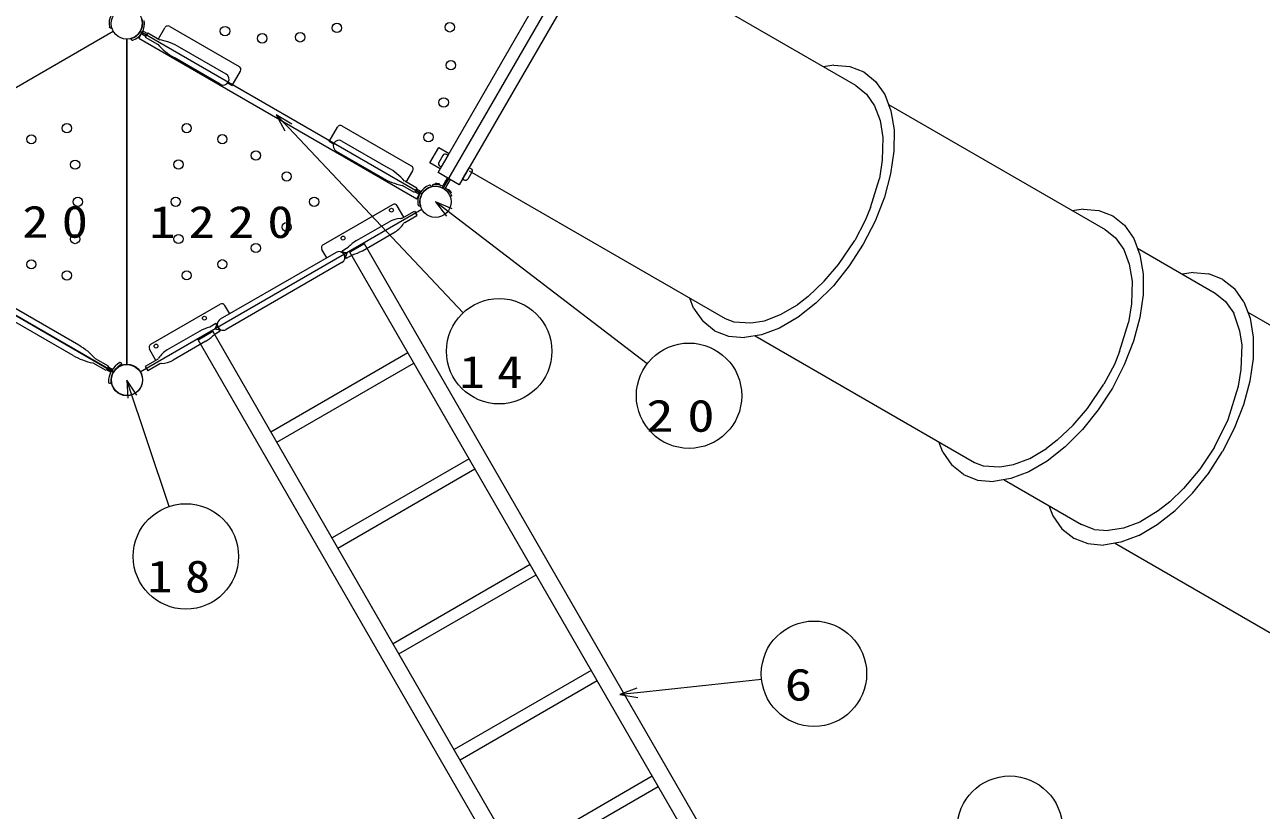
# Model space of a CAD drawing. Units: millimetres on the paper. Extents: x 0 to 420, y -594 to 297.
# Drawn here: x 130.2 to 188.9, y 138.2 to 175.4 of the extents above; entities that cross this region are included whole.
import ezdxf
from ezdxf.enums import TextEntityAlignment as Align

# ---------------------------------------------------------------- set-up
doc = ezdxf.new("R2010")
doc.units = ezdxf.units.MM
for name, color, linetype, lineweight in [('2D', 7, 'Continuous', 13), ('AM_5', 7, 'Continuous', 13), ('TEXT', 7, 'Continuous', 13)]:
    doc.layers.add(name, color=color, linetype=linetype, lineweight=lineweight)
doc.styles.add('ＭＳ ゴシック', font='')
doc.styles.get('ＭＳ ゴシック').set_extended_font_data('MS Gothic')

msp = doc.modelspace()

# ---------------------------------------------------------------- linework, layer by layer
at = {"layer": '2D'}
for p, q in [((149.855, 168.404), (157.058, 180.88)), ((150.102, 167.662), (157.82, 181.029)), ((158.066, 180.299), (150.863, 167.822)), ((169.687, 172.532), (157.676, 179.467)), ((121.074, 167.39), (134.441, 175.108)), ((134.365, 175.28), (134.349, 175.277)), ((135.771, 174.988), (135.653, 174.784)), ((135.724, 175.108), (149.091, 167.391)), ((135.724, 175.108), (149.091, 167.39)), ((135.789, 174.983), (135.983, 174.872)), ((135.811, 175.057), (136.02, 174.937)), ((135.827, 175.048), (136.02, 174.937)), ((135.827, 175.048), (136.02, 174.937)), ((135.864, 175.113), (136.058, 175.002)), ((136.079, 175.038), (135.962, 174.836)), ((136.079, 175.038), (136.656, 174.704)), ((136.584, 174.746), (136.892, 175.28)), ((137.12, 175.341), (140.411, 173.441)), ((135.082, 174.737), (135.082, 159.303)), ((135.082, 159.303), (135.082, 174.737)), ((135.275, 174.762), (135.28, 174.746)), ((135.653, 174.784), (148.846, 167.167)), ((135.962, 174.836), (136.539, 174.502)), ((139.797, 173.078), (137.603, 174.344)), ((139.518, 172.596), (137.325, 173.862)), ((140.08, 172.535), (140.472, 173.213)), ((168.647, 173.502), (168.146, 173.422)), ((168.647, 173.502), (169.396, 173.439)), ((169.396, 173.439), (170.06, 173.179)), ((170.06, 173.179), (170.618, 172.734)), ((139.87, 172.656), (140.08, 172.535)), ((140.105, 172.579), (144.71, 169.921)), ((170.618, 172.734), (171.055, 172.112)), ((169.687, 172.532), (170.185, 172.131)), ((170.185, 172.131), (170.574, 171.575)), ((171.055, 172.112), (171.346, 171.338)), ((170.574, 171.575), (170.838, 170.883)), ((171.229, 171.642), (181.511, 165.706)), ((170.838, 170.883), (170.969, 170.078)), ((171.346, 171.338), (171.498, 170.436)), ((144.684, 169.877), (145.076, 170.555)), ((148.594, 168.716), (145.304, 170.616)), ((171.498, 170.436), (171.492, 169.425)), ((144.895, 169.755), (144.684, 169.877)), ((145.296, 169.903), (147.49, 168.636)), ((170.969, 170.078), (170.942, 169.001)), ((145.018, 169.421), (147.211, 168.154)), ((149.462, 168.868), (149.885, 169.601)), ((149.885, 169.601), (150.381, 169.315)), ((150.083, 169.22), (149.892, 168.89)), ((150.013, 168.674), (150.33, 169.223)), ((150.117, 169.257), (150.083, 169.22)), ((150.159, 169.278), (150.117, 169.257)), ((150.21, 169.281), (150.159, 169.278)), ((150.257, 169.265), (150.21, 169.281)), ((150.33, 169.223), (150.257, 169.265)), ((171.492, 169.425), (171.336, 168.351)), ((148.347, 167.954), (148.655, 168.488)), ((149.958, 168.582), (149.462, 168.868)), ((149.892, 168.89), (149.877, 168.841)), ((149.877, 168.841), (149.88, 168.794)), ((149.88, 168.794), (149.902, 168.749)), ((149.902, 168.749), (149.94, 168.716)), ((149.94, 168.716), (150.013, 168.674)), ((151.021, 168.088), (151.338, 168.637)), ((151.338, 168.637), (151.411, 168.595)), ((151.34, 168.492), (163.486, 161.48)), ((151.411, 168.595), (151.449, 168.563)), ((151.449, 168.563), (151.472, 168.517)), ((151.474, 168.47), (151.459, 168.422)), ((151.472, 168.517), (151.474, 168.47)), ((170.942, 169.001), (170.801, 168.12)), ((148.852, 167.663), (148.275, 167.996)), ((149.724, 167.868), (149.721, 167.844)), ((149.734, 167.885), (149.724, 167.868)), ((149.753, 167.89), (149.734, 167.885)), ((149.776, 167.887), (149.753, 167.89)), ((149.803, 167.883), (149.776, 167.887)), ((149.833, 167.879), (149.803, 167.883)), ((149.863, 167.875), (149.833, 167.879)), ((150.863, 167.822), (149.855, 168.404)), ((149.888, 167.871), (149.863, 167.875)), ((149.913, 167.868), (149.888, 167.871)), ((149.929, 167.858), (149.913, 167.868)), ((149.934, 167.839), (149.929, 167.858)), ((150.296, 168.149), (150.08, 167.779)), ((150.153, 167.751), (150.361, 168.111)), ((150.153, 167.751), (150.361, 168.111)), ((150.427, 168.073), (150.214, 167.702)), ((151.094, 168.046), (151.021, 168.088)), ((151.142, 168.03), (151.094, 168.046)), ((151.192, 168.033), (151.142, 168.03)), ((151.234, 168.055), (151.192, 168.033)), ((151.269, 168.091), (151.234, 168.055)), ((151.459, 168.422), (151.269, 168.091)), ((170.38, 166.75), (170.801, 168.12)), ((171.336, 168.351), (171.041, 167.233)), ((148.736, 167.461), (148.158, 167.794)), ((148.852, 167.663), (148.736, 167.461)), ((148.95, 167.385), (148.756, 167.497)), ((148.987, 167.45), (148.794, 167.562)), ((148.987, 167.45), (148.794, 167.562)), ((149.003, 167.441), (148.794, 167.562)), ((149.025, 167.515), (148.831, 167.627)), ((148.846, 167.167), (148.963, 167.371)), ((149.54, 167.736), (149.534, 167.752)), ((149.588, 167.82), (149.586, 167.816)), ((149.586, 167.816), (149.596, 167.754)), ((149.596, 167.829), (149.588, 167.82)), ((149.603, 167.831), (149.596, 167.829)), ((149.596, 167.754), (149.629, 167.759)), ((149.609, 167.832), (149.603, 167.831)), ((149.641, 167.836), (149.609, 167.832)), ((149.629, 167.759), (149.671, 167.762)), ((149.683, 167.839), (149.641, 167.836)), ((149.671, 167.762), (149.718, 167.764)), ((149.72, 167.838), (149.683, 167.839)), ((149.718, 167.764), (149.764, 167.764)), ((149.721, 167.844), (149.72, 167.838)), ((149.779, 167.837), (149.72, 167.838)), ((149.764, 167.764), (149.813, 167.76)), ((149.833, 167.833), (149.779, 167.837)), ((149.813, 167.76), (149.865, 167.752)), ((149.885, 167.824), (149.833, 167.833)), ((149.865, 167.752), (149.915, 167.74)), ((149.94, 167.812), (149.885, 167.824)), ((149.915, 167.74), (149.966, 167.726)), ((149.931, 167.814), (149.934, 167.839)), ((149.99, 167.796), (149.94, 167.812)), ((149.966, 167.726), (150.018, 167.704)), ((150.044, 167.776), (149.99, 167.796)), ((150.018, 167.704), (150.037, 167.699)), ((150.037, 167.699), (150.056, 167.699)), ((150.056, 167.699), (150.081, 167.7)), ((150.081, 167.7), (150.094, 167.704)), ((150.094, 167.704), (150.102, 167.704)), ((150.102, 167.704), (150.128, 167.722)), ((150.128, 167.722), (150.132, 167.722)), ((150.132, 167.722), (150.153, 167.751)), ((150.139, 167.683), (150.14, 167.715)), ((150.142, 167.676), (150.139, 167.683)), ((150.14, 167.718), (150.153, 167.751)), ((150.14, 167.715), (150.14, 167.718)), ((150.146, 167.663), (150.142, 167.676)), ((150.157, 167.64), (150.146, 167.663)), ((150.166, 167.624), (150.157, 167.64)), ((150.18, 167.611), (150.166, 167.624)), ((150.225, 167.576), (150.18, 167.611)), ((150.263, 167.539), (150.225, 167.576)), ((150.23, 167.668), (150.274, 167.632)), ((150.299, 167.502), (150.263, 167.539)), ((150.274, 167.632), (150.313, 167.596)), ((150.332, 167.461), (150.299, 167.502)), ((150.313, 167.596), (150.351, 167.555)), ((150.319, 167.59), (150.339, 167.605)), ((150.36, 167.421), (150.332, 167.461)), ((150.339, 167.605), (150.358, 167.61)), ((150.351, 167.555), (150.384, 167.515)), ((150.358, 167.61), (150.375, 167.601)), ((150.382, 167.381), (150.36, 167.421)), ((150.375, 167.601), (150.39, 167.581)), ((150.404, 167.338), (150.382, 167.381)), ((150.384, 167.515), (150.415, 167.47)), ((150.39, 167.581), (150.406, 167.561)), ((150.423, 167.301), (150.404, 167.338)), ((150.406, 167.561), (150.424, 167.537)), ((150.415, 167.47), (150.446, 167.42)), ((150.434, 167.269), (150.423, 167.301)), ((150.424, 167.537), (150.443, 167.513)), ((150.493, 167.292), (150.434, 167.269)), ((150.443, 167.513), (150.46, 167.492)), ((150.45, 167.423), (150.446, 167.419)), ((150.446, 167.42), (150.465, 167.387)), ((150.47, 167.438), (150.45, 167.423)), ((150.46, 167.492), (150.474, 167.474)), ((150.465, 167.387), (150.483, 167.349)), ((150.479, 167.454), (150.47, 167.438)), ((150.474, 167.474), (150.479, 167.454)), ((150.483, 167.349), (150.496, 167.32)), ((150.496, 167.296), (150.493, 167.292)), ((150.496, 167.32), (150.498, 167.314)), ((150.5, 167.307), (150.496, 167.296)), ((150.498, 167.314), (150.5, 167.307)), ((147.695, 166.883), (144.404, 164.983)), ((148.231, 166.288), (147.922, 166.822)), ((149.016, 166.829), (148.999, 166.826)), ((149.732, 167.02), (150.259, 166.337)), ((150.53, 166.691), (149.732, 167.02)), ((159.782, 159.338), (149.732, 167.02)), ((170.38, 166.75), (170.133, 166.128)), ((171.041, 167.233), (170.599, 166.106)), ((134.441, 158.932), (121.074, 166.65)), ((134.449, 158.945), (121.082, 166.662)), ((149.091, 166.65), (135.724, 158.932)), ((148.157, 166.25), (148.734, 166.583)), ((148.277, 166.042), (148.854, 166.375)), ((148.734, 166.583), (148.854, 166.375)), ((148.736, 166.58), (148.853, 166.378)), ((170.133, 166.128), (169.638, 165.188)), ((170.599, 166.106), (170.04, 165.007)), ((180.47, 166.676), (179.969, 166.596)), ((180.47, 166.676), (181.22, 166.613)), ((181.22, 166.613), (181.884, 166.352)), ((181.884, 166.352), (182.441, 165.907)), ((145.985, 165.178), (147.537, 166.074)), ((146.263, 164.696), (147.815, 165.592)), ((181.511, 165.706), (182.008, 165.305)), ((182.441, 165.907), (182.878, 165.286)), ((146.365, 165.032), (145.667, 164.629)), ((166.66, 129.879), (146.365, 165.032)), ((168.855, 164.044), (169.638, 165.188)), ((170.04, 165.007), (169.368, 163.975)), ((182.008, 165.305), (182.398, 164.749)), ((182.878, 165.286), (183.17, 164.511)), ((132.812, 160.212), (125.218, 164.596)), ((145.018, 164.62), (139.518, 161.445)), ((144.57, 164.362), (144.343, 164.756)), ((145.496, 164.604), (145.203, 164.653)), ((145.298, 164.701), (145.587, 164.868)), ((145.506, 164.34), (145.298, 164.701)), ((145.521, 164.56), (145.418, 164.282)), ((145.506, 164.34), (145.795, 164.507)), ((165.963, 129.477), (145.667, 164.629)), ((182.398, 164.749), (182.661, 164.057)), ((183.056, 164.814), (186.738, 162.688)), ((183.17, 164.511), (183.321, 163.609)), ((132.533, 159.73), (124.939, 164.114)), ((145.296, 164.138), (139.797, 160.963)), ((168.18, 163.251), (168.855, 164.044)), ((169.368, 163.975), (168.617, 163.035)), ((182.661, 164.057), (182.793, 163.252)), ((167.418, 162.533), (168.18, 163.251)), ((182.793, 163.252), (182.766, 162.174)), ((183.321, 163.609), (183.316, 162.599)), ((185.69, 163.662), (185.189, 163.582)), ((185.69, 163.662), (186.447, 163.595)), ((187.111, 163.335), (186.447, 163.595)), ((187.111, 163.335), (187.669, 162.89)), ((168.617, 163.035), (167.793, 162.214)), ((183.316, 162.599), (183.16, 161.524)), ((186.738, 162.688), (187.236, 162.287)), ((188.098, 162.272), (187.669, 162.89)), ((136.22, 160.258), (139.511, 162.158)), ((139.966, 161.703), (139.738, 162.097)), ((161.987, 161.967), (161.803, 162.452)), ((166.114, 161.668), (166.91, 162.133)), ((167.418, 162.533), (166.91, 162.133)), ((167.793, 162.214), (166.94, 161.541)), ((182.766, 162.174), (182.624, 161.293)), ((187.236, 162.287), (187.618, 161.735)), ((188.098, 162.272), (188.397, 161.494)), ((161.987, 161.967), (162.416, 161.349)), ((163.486, 161.48), (163.9, 161.323)), ((165.35, 161.379), (166.114, 161.668)), ((166.94, 161.541), (166.068, 161.031)), ((183.16, 161.524), (182.865, 160.407)), ((187.908, 160.888), (187.618, 161.735)), ((188.284, 161.787), (199.015, 155.592)), ((188.397, 161.494), (188.541, 160.596)), ((138.551, 160.887), (136.999, 159.99)), ((138.465, 160.471), (139.162, 160.874)), ((139.308, 161.243), (139.019, 161.076)), ((159.457, 125.721), (139.162, 160.874)), ((139.516, 160.882), (139.228, 160.715)), ((139.293, 161.023), (139.397, 161.301)), ((139.516, 160.882), (139.308, 161.243)), ((139.319, 160.978), (139.611, 160.929)), ((162.974, 160.904), (162.416, 161.349)), ((162.974, 160.904), (163.638, 160.644)), ((163.9, 161.323), (164.703, 161.275)), ((164.703, 161.275), (165.35, 161.379)), ((166.068, 161.031), (165.211, 160.711)), ((182.203, 159.924), (182.624, 161.293)), ((188.02, 160.234), (187.908, 160.888)), ((138.83, 160.404), (137.278, 159.508)), ((158.76, 125.318), (138.465, 160.471)), ((163.638, 160.644), (164.395, 160.577)), ((165.211, 160.711), (164.395, 160.577)), ((164.907, 160.66), (175.31, 154.654)), ((182.865, 160.407), (182.422, 159.279)), ((187.971, 159.06), (188.02, 160.234)), ((188.541, 160.596), (188.536, 159.585)), ((136.467, 159.496), (136.159, 160.031)), ((148.428, 159.849), (141.922, 156.093)), ((182.203, 159.924), (181.956, 159.302)), ((134.096, 159.014), (133.48, 159.37)), ((134.212, 159.216), (133.597, 159.572)), ((134.212, 159.216), (134.096, 159.014)), ((134.31, 158.939), (134.117, 159.05)), ((134.363, 158.994), (134.154, 159.115)), ((134.348, 159.004), (134.154, 159.115)), ((134.348, 159.004), (134.154, 159.115)), ((134.385, 159.069), (134.192, 159.18)), ((134.842, 159.323), (134.837, 159.339)), ((136.537, 159.541), (135.96, 159.208)), ((135.96, 159.208), (136.08, 159)), ((136.657, 159.333), (136.08, 159)), ((142.201, 155.611), (148.706, 159.367)), ((181.956, 159.302), (181.462, 158.361)), ((182.422, 159.279), (181.864, 158.181)), ((187.85, 158.272), (187.971, 159.06)), ((188.536, 159.585), (188.387, 158.507)), ((135.082, 158.562), (135.135, 157.701)), ((135.559, 157.843), (135.082, 158.562)), ((137.093, 152.566), (135.082, 158.562)), ((188.387, 158.507), (188.092, 157.389)), ((134.318, 158.415), (134.302, 158.413)), ((180.679, 157.217), (181.462, 158.361)), ((181.864, 158.181), (181.192, 157.148)), ((187.355, 156.687), (187.85, 158.272)), ((188.092, 157.389), (187.649, 156.262)), ((180.003, 156.425), (180.679, 157.217)), ((181.192, 157.148), (180.441, 156.209)), ((179.241, 155.707), (180.003, 156.425)), ((180.441, 156.209), (179.616, 155.387)), ((186.708, 155.385), (187.355, 156.687)), ((187.649, 156.262), (187.084, 155.167)), ((173.81, 155.141), (173.626, 155.626)), ((179.241, 155.707), (178.733, 155.307)), ((173.81, 155.141), (174.24, 154.523)), ((177.937, 154.841), (178.733, 155.307)), ((179.616, 155.387), (178.764, 154.715)), ((186.708, 155.385), (186.006, 154.328)), ((186.419, 154.131), (187.084, 155.167)), ((151.327, 154.827), (144.822, 151.071)), ((174.797, 154.078), (174.24, 154.523)), ((175.31, 154.654), (175.723, 154.497)), ((175.723, 154.497), (176.526, 154.448)), ((176.526, 154.448), (177.174, 154.553)), ((177.174, 154.553), (177.937, 154.841)), ((178.764, 154.715), (177.892, 154.205)), ((145.1, 150.589), (151.605, 154.345)), ((174.797, 154.078), (175.462, 153.818)), ((175.462, 153.818), (176.218, 153.75)), ((177.035, 153.885), (176.218, 153.75)), ((176.728, 153.834), (180.402, 151.714)), ((177.892, 154.205), (177.035, 153.885)), ((186.006, 154.328), (185.238, 153.419)), ((185.668, 153.191), (186.419, 154.131)), ((184.595, 152.79), (185.238, 153.419)), ((184.843, 152.369), (185.668, 153.191)), ((178.846, 152.612), (179.03, 152.127)), ((184.595, 152.79), (184.034, 152.355)), ((179.03, 152.127), (179.467, 151.505)), ((184.034, 152.355), (183.164, 151.823)), ((183.984, 151.701), (184.843, 152.369)), ((179.467, 151.505), (180.024, 151.06)), ((180.994, 151.476), (180.402, 151.714)), ((180.994, 151.476), (181.663, 151.421)), ((182.394, 151.539), (181.663, 151.421)), ((183.164, 151.823), (182.394, 151.539)), ((183.112, 151.191), (183.984, 151.701)), ((180.024, 151.06), (180.689, 150.8)), ((182.262, 150.867), (181.438, 150.736)), ((183.112, 151.191), (182.262, 150.867)), ((180.689, 150.8), (181.438, 150.736)), ((192.686, 144.63), (181.964, 150.82)), ((154.226, 149.805), (147.721, 146.049)), ((147.999, 145.567), (154.505, 149.323)), ((157.126, 144.783), (150.62, 141.027)), ((150.899, 140.545), (157.404, 144.301)), ((160.025, 139.761), (153.52, 136.006)), ((153.798, 135.523), (160.303, 139.279))]:
    msp.add_line(p, q, dxfattribs=at)
for centre, radius in [((135.082, 175.478), 0.741), ((135.082, 175.477), 0.741), ((145.055, 175.271), 0.225), ((150.414, 175.301), 0.225), ((139.744, 175.119), 0.225), ((141.511, 174.775), 0.225), ((143.311, 174.826), 0.225), ((150.466, 173.501), 0.225), ((150.122, 171.734), 0.225), ((130.55, 169.984), 0.219), ((132.24, 170.51), 0.219), ((137.924, 170.515), 0.219), ((139.615, 169.988), 0.219), ((149.399, 170.086), 0.225), ((141.209, 169.218), 0.219), ((132.629, 168.783), 0.219), ((137.536, 168.788), 0.219), ((142.672, 168.223), 0.219), ((149.732, 167.02), 0.741), ((149.732, 167.02), 0.741), ((149.732, 167.02), 0.741), ((132.759, 167.018), 0.219), ((137.405, 167.022), 0.219), ((143.974, 167.022), 0.219), ((147.643, 166.623), 0.0917), ((142.672, 165.822), 0.219), ((132.629, 165.252), 0.219), ((137.536, 165.257), 0.219), ((141.209, 164.826), 0.219), ((145.348, 165.298), 0.0917), ((130.55, 164.052), 0.219), ((137.924, 163.53), 0.219), ((139.615, 164.056), 0.219), ((132.24, 163.525), 0.219), ((152.756, 159.928), 2.5), ((138.766, 161.498), 0.0917), ((136.471, 160.173), 0.0917), ((161.768, 157.82), 2.5), ((135.082, 158.562), 0.741), ((135.082, 158.562), 0.741), ((135.082, 158.562), 0.741), ((135.091, 158.574), 0.741), ((137.888, 150.195), 2.5), ((176.99, 137.276), 2.5)]:
    msp.add_circle(centre, radius, dxfattribs=at)
for centre, radius, start, end in [((135.082, 175.471), 0.842, 109.70168, 190.29832), ((135.082, 175.478), 0.742, 285.05104, 14.94896), ((135.082, 175.478), 0.842, 289.70168, 10.29832), ((134.286, 175.327), 0.0333, 190.29832, 227.17799), ((134.332, 175.375), 0.1, 227.17799, 279.79182), ((135.773, 174.955), 0.0333, 60, 102.14378), ((135.881, 175.142), 0.0333, 197.85622, 240), ((137.036, 175.197), 0.167, 60, 150), ((135.374, 174.781), 0.1, 200.20818, 252.82201), ((135.355, 174.717), 0.0333, 252.82201, 289.70168), ((138.895, 176.582), 3.14, 221.63328, 240), ((136.033, 171.625), 3.14, 60, 78.36672), ((140.327, 173.297), 0.167, 330, 60), ((139.658, 172.837), 0.278, 240, 60), ((145.22, 170.472), 0.167, 60, 150), ((145.157, 169.662), 0.278, 60, 240), ((145.92, 165.917), 3.14, 41.63328, 60), ((148.511, 168.572), 0.167, 330, 60), ((148.782, 170.874), 3.14, 240, 258.36672), ((149.732, 167.02), 0.842, 109.70168, 190.29832), ((148.933, 167.356), 0.0333, 17.85622, 60), ((149.732, 167.02), 0.742, 105.05104, 194.94896), ((149.042, 167.544), 0.0333, 240, 282.14378), ((149.46, 167.781), 0.0333, 72.82201, 109.70168), ((149.44, 167.717), 0.1, 20.20818, 72.82201), ((150.061, 167.79), 0.0225, 219.54433, 329.84598), ((150.234, 167.691), 0.0225, 150.15402, 260.45567), ((147.778, 166.739), 0.167, 30, 120), ((148.937, 166.876), 0.0333, 190.29832, 227.17799), ((148.982, 166.924), 0.1, 227.17799, 279.79182), ((148.12, 165.064), 1.167, 92.01757, 120), ((148.072, 166.421), 0.191, 272.01757, 296.25189), ((147.232, 166.603), 1.167, 300, 327.98243), ((148.383, 165.883), 0.191, 123.74811, 147.98243), ((144.487, 164.839), 0.167, 120, 210), ((147.002, 163.462), 1.994, 120.643, 135.18381), ((145.157, 164.379), 0.278, 300, 120), ((145.49, 164.571), 0.0333, 339.5212, 80.4788), ((145.285, 166.435), 1.994, 284.81619, 299.357), ((139.594, 162.014), 0.167, 30, 120), ((139.657, 161.204), 0.278, 120, 300), ((139.529, 159.148), 1.994, 104.81619, 119.357), ((139.324, 161.011), 0.0333, 159.5212, 260.4788), ((136.303, 160.114), 0.167, 120, 210), ((137.813, 162.121), 1.994, 300.643, 315.18381), ((134.103, 162.449), 3.14, 240, 258.36672), ((131.242, 157.492), 3.14, 41.63328, 60), ((137.583, 158.98), 1.167, 120, 147.98243), ((135.374, 158.411), 1.168, 122.21719, 177.78281), ((135.338, 158.432), 1.02, 119.09624, 180.90376), ((134.762, 159.368), 0.0333, 72.82201, 109.70168), ((134.743, 159.304), 0.1, 20.20818, 72.82201), ((136.431, 159.7), 0.191, 303.74811, 327.98243), ((136.742, 159.162), 0.191, 92.01757, 116.25189), ((136.694, 160.519), 1.167, 272.01757, 300), ((134.24, 158.462), 0.0333, 190.29832, 227.17799), ((134.285, 158.511), 0.1, 227.17799, 279.79182)]:
    msp.add_arc(centre, radius, start, end, dxfattribs=at)
at = {"layer": 'AM_5'}
for p, q in [((142.178, 171.154), (142.587, 170.394)), ((142.912, 170.701), (142.178, 171.154)), ((142.75, 170.548), (142.178, 171.154)), ((151.042, 161.748), (142.75, 170.548)), ((159.293, 143.948), (158.488, 143.636)), ((165.212, 144.361), (159.317, 143.726)), ((159.317, 143.726), (158.488, 143.636)), ((158.488, 143.636), (159.341, 143.504))]:
    msp.add_line(p, q, dxfattribs=at)
msp.add_circle((167.698, 144.629), 2.5, dxfattribs=at)

# ---------------------------------------------------------------- texts
at = {"layer": '2D', "char_height": 1.527, "attachment_point": 7, "style": 'ＭＳ ゴシック'}
for s, insert in [('\\T1.5;\\W1.15;14', (150.871, 158.192)), ('\\T1.5;\\W1.25;20', (159.735, 156.084)), ('\\T1.5;\\W1.15;18', (136.053, 148.459))]:
    msp.add_mtext(s, dxfattribs=dict(at, insert=insert))
at = {"layer": 'AM_5', "style": 'ＭＳ ゴシック', "width": 1.25}
msp.add_text('6', height=1.527, dxfattribs=at).set_placement((166.309, 142.893), align=Align.BOTTOM_LEFT)
at = {"layer": 'TEXT', "char_height": 1.527, "attachment_point": 7, "style": 'ＭＳ ゴシック'}
for insert in [(126.383, 165.29), (136.143, 165.278)]:
    msp.add_mtext('\\T1.5;\\W1.2;1220', dxfattribs=dict(at, insert=insert))

doc.saveas('drawing.dxf')
